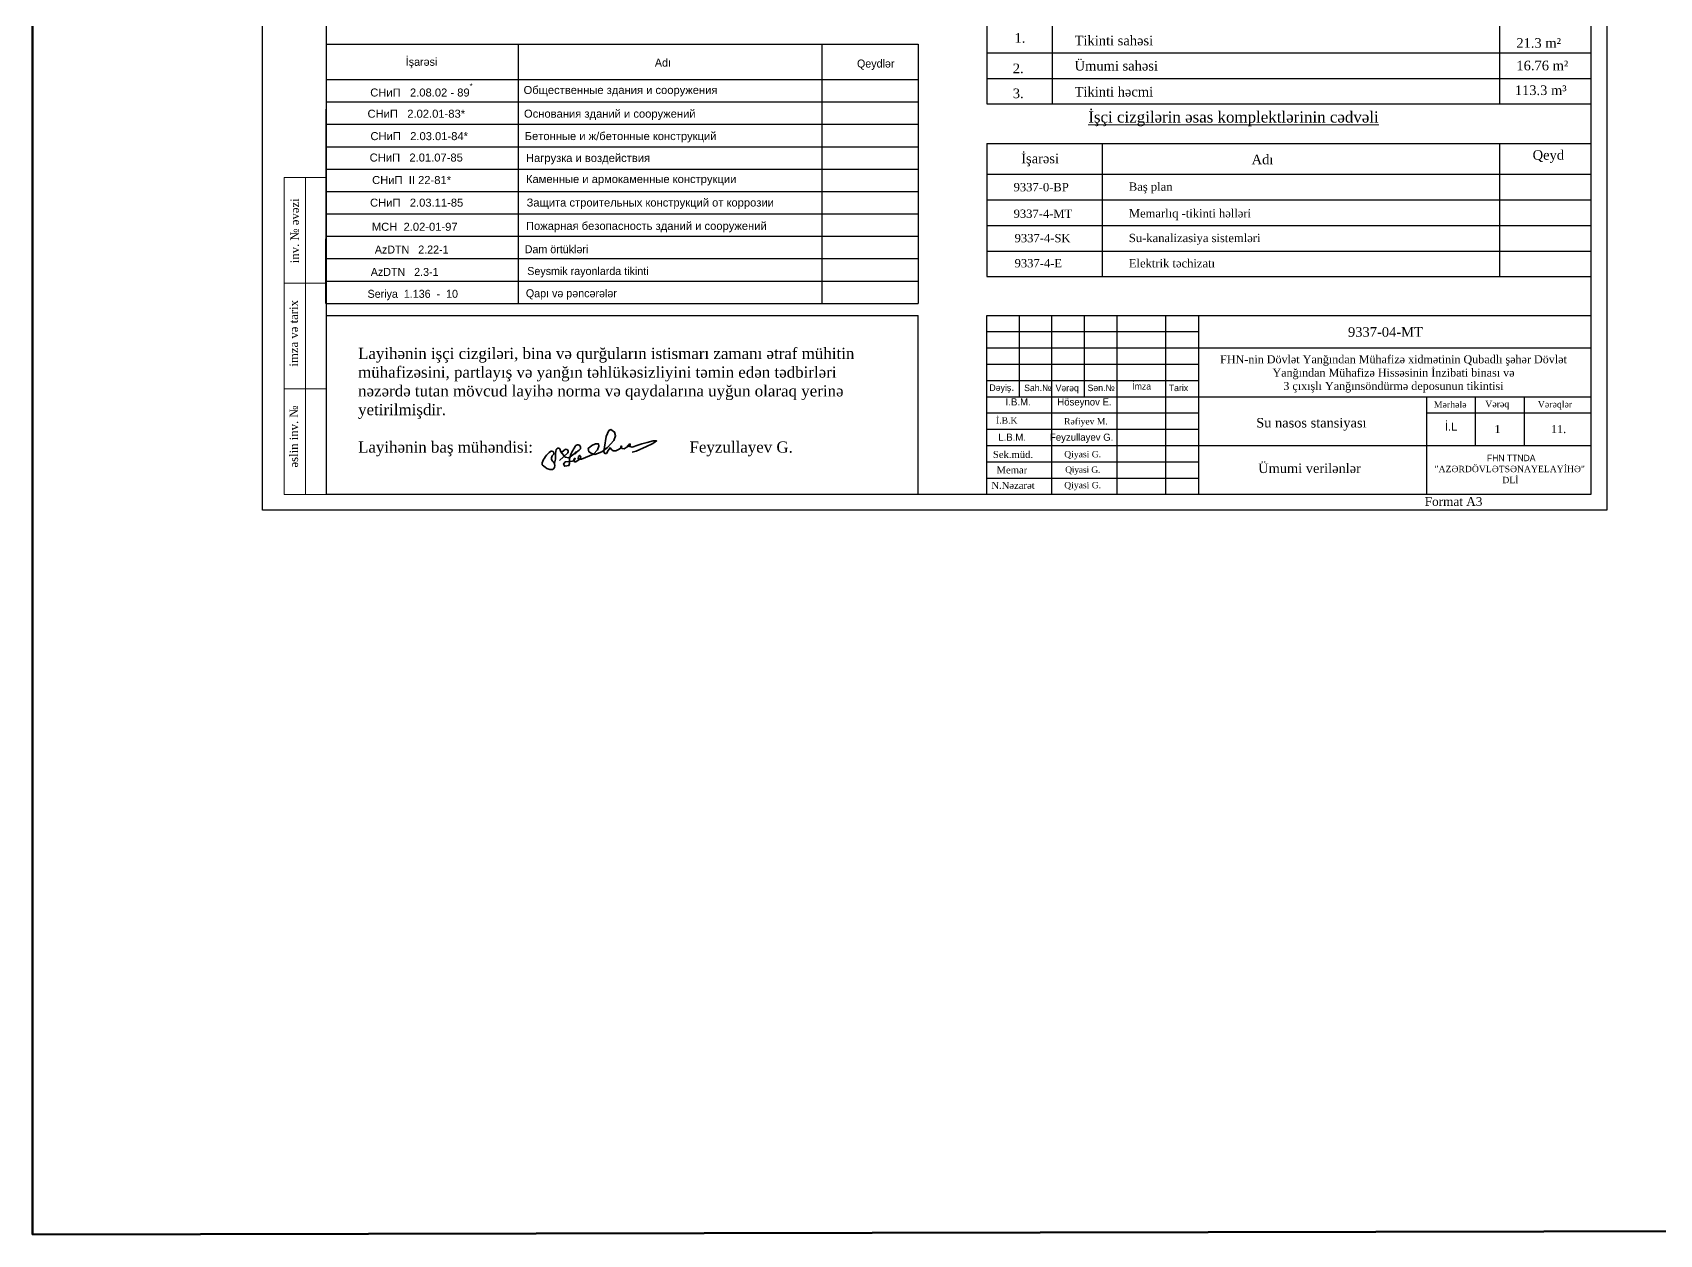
# Model space of a CAD drawing. Header units: millimetres. Extents: x 120281 to 1416367021, y -641565767 to 918373.
# Drawn here: x 440324 to 491145, y 770276 to 807844 of the extents above; entities that cross this region are included whole.
import ezdxf

# ---------------------------------------------------------------- set-up
doc = ezdxf.new("R2010")
doc.units = ezdxf.units.MM
for name, color, linetype, lineweight in [('0_Ном._пера__1', 7, 'Continuous', 35), ('0_Ном._пера__21', 7, 'Continuous', 35), ('0_Ном._пера__41', 7, 'Continuous', 25), ('0_Ном._пера__7', 7, 'Continuous', 25), ('Lines_Ном._пера__41', 7, 'Continuous', 25), ('перегородка', 130, 'Continuous', 20), ('перегородка_Ном._пера__1', 7, 'Continuous', 15), ('перегородка_Ном._пера__41', 7, 'Continuous', 25), ('размер', 90, 'Continuous', 40), ('размер2', 210, 'Continuous', 15)]:
    doc.layers.add(name, color=color, linetype=linetype, lineweight=lineweight)
doc.styles.add('ARIAL', font='arial.ttf')
doc.styles.add('Arial AzLat', font='AZLTM.TTF', dxfattribs={"height": 300})
doc.styles.get("Standard").update_dxf_attribs({"font": 'arial.ttf'})
doc.styles.add('Times New  Roman', font='times.ttf')
doc.styles.add('СГЕНЕРИР_СТИЛЬ_1', font='A3TI(LA).TTF')
doc.styles.add('СГЕНЕРИР_СТИЛЬ_2', font='AZLTM.TTF')

# ---------------------------------------------------------------- blocks, each defined once
blk = doc.blocks.new('feyzullayev g')
at = {"layer": '0_Ном._пера__21', "linetype": 'Continuous', "flags": 128}
for points in [[(2161177, -2567268), (2161323, -2567453), (2161447, -2567481), (2161806, -2567211, 1.24964), (2161669, -2567082, 0.079258), (2161472, -2567496), (2161472, -2567672), (2161453, -2567739), (2161306, -2567764), (2161270, -2567690), (2161328, -2567614), (2161564, -2567593), (2161617, -2567580), (2161668, -2567500), (2161649, -2567489), (2161614, -2567544), (2161643, -2567614), (2161687, -2567614), (2161835, -2567508), (2161854, -2567433), (2161826, -2567394), (2161775, -2567431), (2161764, -2567496), (2161794, -2567538), (2161880, -2567517), (2162288, -2567356), (2162421, -2567205), (2162467, -2567075), (2162457, -2566997), (2162353, -2566997), (2162231, -2567055), (2162111, -2567154), (2162136, -2567270), (2162228, -2567331), (2162339, -2567360), (2162428, -2567334), (2162579, -2567267), (2162764, -2567118), (2162985, -2566879), (2163044, -2566720), (2163009, -2566596), (2162885, -2566509), (2162815, -2566547), (2162726, -2566744), (2162670, -2567111), (2162646, -2567269), (2162680, -2567329), (2162729, -2567329), (2162796, -2567224), (2162854, -2567133), (2162904, -2567194), (2162966, -2567235), (2163050, -2567235), (2163169, -2567175), (2163255, -2567113), (2163243, -2567071), (2163218, -2567105), (2163261, -2567157), (2163335, -2567169), (2163401, -2567129), (2163543, -2567045), (2163543, -2567008), (2163507, -2567008), (2163449, -2567068), (2163604, -2567111), (2163806, -2567039), (2163943, -2566995), (2164117, -2566952), (2164332, -2566899), (2164442, -2566899), (2164381, -2566941), (2164292, -2567003), (2164098, -2567087), (2163743, -2567246), (2163607, -2567283)], [(2160943, -2567648, 0.20271), (2160995, -2567477, -0.083217), (2161018, -2567192, -0.540975), (2161137, -2567171), (2161177, -2567268)], [(2161197, -2567294), (2161289, -2567214, -1.034501), (2161409, -2567310), (2161124, -2567566)], [(2161708, -2567297), (2161689, -2567320, -0.434294), (2161666, -2567320, -0.160262), (2161667, -2567297), (2161674, -2567286), (2161688, -2567284), (2161699, -2567285)]]:
    blk.add_lwpolyline(points, format="xyb", dxfattribs=at)
blk.add_lwpolyline([(2160858, -2567472, -0.300634), (2160926, -2567365, 0.28025), (2160923, -2567277, 0.268779), (2160818, -2567258, 0.122192), (2160534, -2567643), (2160540, -2567710, 0.09999), (2160763, -2567869, 0.200398), (2160927, -2567856, 0.312914), (2160932, -2567628, -0.293794)], format="xyb", close=True, dxfattribs=at)

msp = doc.modelspace()

# ---------------------------------------------------------------- linework, layer by layer
at = {"color": 244, "lineweight": 53, "true_color": 0x991b1e}
msp.add_lwpolyline([(440324.24024, 839676.9733), (681637.27816, 840160.38253), (681637.27816, 770759.40315), (440324.24024, 770275.99392)], close=True, dxfattribs=at)
at = {"layer": '0_Ном._пера__41', "color": 0, "linetype": 'Continuous'}
msp.add_line((489005.7444, 806341.65316), (489005.7444, 802692.19904), dxfattribs=at)
at = {"layer": 'Lines_Ном._пера__41', "linetype": 'Continuous'}
msp.add_line((449482.2091, 799369.68351), (449505.7444, 807475.93888), dxfattribs=at)
at = {"layer": 'перегородка_Ном._пера__41', "color": 0, "linetype": 'Continuous'}
msp.add_line((489005.7444, 805092.19904), (489005.7444, 802692.19904), dxfattribs=at)
at = {"layer": 'размер', "color": 0, "lineweight": 30}
for p, q in [((470134.33331, 809259.08622), (470134.33331, 805609.63211)), ((472174.24052, 809259.08622), (472174.24052, 805609.63211)), ((486151.68477, 809259.08622), (486151.68477, 805609.63211)), ((449505.7444, 807475.93888), (467989.66058, 807475.8312)), ((455489.66058, 807475.8312), (455489.66058, 800075.8312)), ((464989.66058, 800075.8312), (464989.66058, 807475.8312)), ((467989.66058, 807475.72352), (467989.66058, 799375.8312)), ((470134.33331, 807209.63211), (489005.7444, 807209.63211)), ((449489.66058, 806375.8312), (467989.66058, 806375.8312)), ((470134.33331, 806409.63211), (489005.7444, 806409.63211)), ((449489.66058, 805675.8312), (467989.66058, 805675.8312)), ((470134.33331, 805609.63211), (489005.7444, 805609.63211)), ((449489.66058, 804975.8312), (467989.66058, 804975.8312)), ((489005.7444, 804516.9261), (489005.7444, 800356.9261)), ((449489.66058, 804275.8312), (467989.66058, 804275.8312)), ((455489.66058, 804375.8312), (455489.66058, 803575.8312)), ((470134.33331, 804372.80267), (489005.7444, 804372.80267)), ((470134.33331, 804372.80267), (470134.33331, 800212.80267)), ((473734.49535, 804372.80267), (473734.49535, 800212.80267)), ((486151.68477, 804372.80267), (486151.68477, 800212.80267)), ((449489.66058, 803575.8312), (467989.66058, 803575.8312)), ((449489.66058, 803575.8312), (467989.66058, 803575.8312)), ((455489.66058, 803575.8312), (455489.66058, 802875.8312)), ((455489.66058, 803575.8312), (455489.66058, 802875.8312)), ((470134.33331, 803412.80267), (489005.7444, 803412.80267)), ((449489.66058, 802875.8312), (467989.66058, 802875.8312)), ((455489.66058, 802875.8312), (455489.66058, 799375.8312)), ((455489.66058, 802875.8312), (455489.66058, 800825.8312)), ((470134.33331, 802612.80267), (489005.7444, 802612.80267)), ((449489.66058, 802175.8312), (467989.66058, 802175.8312)), ((449489.66058, 802175.8312), (467989.66058, 802175.8312)), ((449489.66058, 801475.8312), (467989.66058, 801475.8312)), ((449489.66058, 801475.8312), (467989.66058, 801475.8312)), ((470134.33331, 801812.80267), (489005.7444, 801812.80267)), ((470134.33331, 801012.80267), (489005.7444, 801012.80267)), ((470134.33331, 801012.80267), (489005.7444, 801012.80267)), ((449489.66058, 800775.8312), (467989.66058, 800775.8312)), ((449489.66058, 800775.8312), (467989.66058, 800775.8312)), ((449489.66058, 800075.8312), (467989.66058, 800075.8312)), ((449489.66058, 800075.8312), (467989.66058, 800075.8312)), ((464989.66058, 799375.8312), (464989.66058, 800075.8312)), ((470134.33331, 800212.80267), (489005.7444, 800212.80267)), ((449489.66058, 799375.8312), (467989.66058, 799375.8312)), ((449489.66058, 799375.8312), (467989.66058, 799375.8312)), ((449489.66058, 799375.8312), (467989.66058, 799375.8312)), ((449489.66058, 799375.8312), (467989.66058, 799375.8312)), ((449505.7444, 799003.49184), (467989.66058, 799003.49184)), ((467989.66058, 793409.46546), (467989.66058, 799003.49184)), ((470134.33331, 799003.49184), (489005.7444, 799003.49184)), ((470134.33331, 793409.46437), (470134.33331, 799003.49184)), ((471151.42921, 796460.75208), (471151.42921, 799003.49184)), ((472168.52512, 793409.46437), (472168.52512, 799003.49184)), ((473185.62102, 796460.75208), (473185.62102, 799003.49184)), ((474202.71692, 793409.46437), (474202.71692, 799003.49184)), ((475728.36078, 793409.46437), (475728.36078, 799003.49184)), ((476745.45668, 799003.49184), (476745.45668, 793409.46437)), ((470134.33331, 798494.94388), (476745.45668, 798494.94388)), ((470134.33331, 797986.39593), (489005.7444, 797986.39593)), ((470134.33331, 797477.84798), (476745.45668, 797477.84798)), ((470134.33331, 796969.30003), (476745.45668, 796969.30003)), ((470134.33331, 796460.75208), (489005.7444, 796460.75208)), ((483865.128, 796460.75208), (483865.128, 793409.46437)), ((485390.77186, 796460.75208), (485390.77186, 794935.10822)), ((486916.41571, 796460.75208), (486916.41571, 794935.10822)), ((470134.33331, 795952.20413), (476745.45668, 795952.20413)), ((483865.128, 795952.20413), (489005.7444, 795952.20413)), ((470134.33331, 795443.65618), (476745.45668, 795443.65618)), ((470134.33331, 794935.10822), (489005.7444, 794935.10822)), ((470134.33331, 794426.56027), (476745.45668, 794426.56027)), ((470134.33331, 793918.01232), (476745.45668, 793918.01232))]:
    msp.add_line(p, q, dxfattribs=at)
at = {"layer": 'размер', "color": 0, "lineweight": 13}
for p, q in [((448185.7444, 793409.46546), (448185.7444, 803309.46546)), ((449505.7444, 803309.46546), (448185.7444, 803309.46546)), ((448845.7444, 793409.46546), (448845.7444, 803309.46546)), ((449505.7444, 800009.46546), (448185.7444, 800009.46546)), ((449505.7444, 796709.46546), (448185.7444, 796709.46546)), ((449505.7444, 793409.46546), (448185.7444, 793409.46546))]:
    msp.add_line(p, q, dxfattribs=at)
at = {"layer": 'размер', "color": 0, "lineweight": 30}
for points in [[(447505.7444, 822609.46546), (489505.7444, 822609.46546), (489505.7444, 792909.46546), (447505.7444, 792909.46546)], [(449505.7444, 822109.46546), (489005.7444, 822109.46546), (489005.7444, 793409.46546), (449505.7444, 793409.46546)]]:
    msp.add_lwpolyline(points, close=True, dxfattribs=at)

# ---------------------------------------------------------------- block references
at = {"xscale": 0.9151579331307753, "yscale": 0.9151579331307753, "zscale": 0.9151579331307753}
msp.add_blockref('feyzullayev g', (-1520989.30359, 3144196.73903), dxfattribs=at)

# ---------------------------------------------------------------- texts
at = {"color": 0, "attachment_point": 5, "style": 'Times New  Roman'}
for s, width, heights, insert, char_height in [('{\\fTimes New Roman|b0|i0|c238|p18;İ.B.K}', 2100.6361363, [0], (470756.33624, 795717.19961), 198.4166603), ('{\\fTimes New Roman|b0|i0|c238|p18;Rəfiyev M.}', 4859.3539628, [0], (473229.30575, 795659.09603), 198.4166603), ('{\\fTimes New Roman|b0|i0|c238|p18;Sek.müd.}', 1828.3507812, [396.27421], (470951.25196, 794653.67128), 219.7635705), ('{\\fTimes New Roman|b0|i0|c238|p18;Qiyasi G.}', 5536.6243382, [0], (473127.73203, 794631.98541), 198.4166603), ('{\\fTimes New Roman|b0|i0|c238|p18;  }{\\fTimes New Roman|b0|i0|c238|p18;Memar}', 1828.3507812, [396.27421], (470834.41649, 794170.37368), 219.7635705), ('{\\T0.95;Qiyasi G\\fTimes New Roman|b0|i0|c238|p18;.}', 5536.6243382, [0], (473127.73203, 794148.68782), 198.4166603), ('{\\fTimes New Roman|b0|i0|c238|p18;N.Nəzarət}', 1828.3507812, [396.27421], (470951.25196, 793687.07608), 219.7635705), ('{\\fTimes New Roman|b0|i0|c238|p18;Qiyasi G.}', 5536.6243382, [0], (473127.73203, 793665.39022), 198.4166603)]:
    msp.add_mtext_dynamic_manual_height_columns(s, width=width, gutter_width=1, heights=heights, dxfattribs=dict(at, insert=insert, char_height=char_height))
at = {"layer": '0_Ном._пера__1', "color": 0, "linetype": 'Continuous'}
for s, insert, char_height, attachment_point, style in [('{\\fTimes New Roman|b0|i0|c238|p18;21.\\fTimes New Roman|b0|i0|c0|p18;3 m²}', (486674.35009, 807362.22298), 300, 7, 'СГЕНЕРИР_СТИЛЬ_2'), ('{\\fTimes New Roman|b0|i0|c0|p18;16.76 m²}', (486675.5506, 806655.85627), 300, 7, 'СГЕНЕРИР_СТИЛЬ_2'), ('{\\fTimes New Roman|b0|i0|c238|p18;11\\fTimes New Roman|b0|i0|c0|p18;3\\fTimes New Roman|b0|i0|c238|p18;.\\fTimes New Roman|b0|i0|c0|p18;3\\fTimes New Roman|b0|i0|c204|p18; m³}', (486625.08938, 805883.31648), 300, 7, 'СГЕНЕРИР_СТИЛЬ_2'), ('9337-04-MT', (481415.12778, 798634.4203), 300, 1, 'Times New  Roman'), ('Mərhələ', (484096.09488, 796318.58234), 203.419181, 1, 'Times New  Roman'), ('Vərəq', (485702.47551, 796335.84509), 203.419181, 1, 'Times New  Roman'), ('Vərəqlər', (487344.35787, 796328.11046), 203.419181, 1, 'Times New  Roman'), ('{1}', (485991.62598, 795575.3426), 250, 1, 'Times New  Roman'), ('{\\fTimes New Roman|b0|i0|c238|p18;1}1{\\fTimes New Roman|b0|i0|c238|p18;.}', (487759.78944, 795575.3426), 250, 1, 'Times New  Roman')]:
    msp.add_mtext(s, dxfattribs=dict(at, insert=insert, char_height=char_height, attachment_point=attachment_point, style=style))
at = {"layer": '0_Ном._пера__1', "color": 0, "linetype": 'Continuous', "insert": (484440.30522, 795653.65166), "char_height": 254.2739757, "width": 445.3217387, "attachment_point": 1, "style": 'СГЕНЕРИР_СТИЛЬ_2'}
msp.add_mtext('{\\fArial|b0|i0|c0|p34;İ.L}', dxfattribs=at)
at = {"layer": '0_Ном._пера__1', "color": 0, "linetype": 'Continuous', "insert": (484121.90907, 794645.91574), "char_height": 200, "width": 5066.5513294, "attachment_point": 1, "line_spacing_factor": 1.032836, "style": 'Times New  Roman'}
msp.add_mtext('{\\fAzL Times|b0|i0|c204|p18;                      FHN TTNDA}\\P"AZƏRDÖVLƏT{\\fTimes New Roman|b0|i0|c238|p18;S}Ə{\\fTimes New Roman|b0|i0|c238|p18;NAYE}LAYİHƏ"\\P                            DLİ', dxfattribs=at)
at = {"layer": '0_Ном._пера__7', "color": 0, "linetype": 'Continuous', "char_height": 300, "attachment_point": 7, "style": 'СГЕНЕРИР_СТИЛЬ_2'}
for s, insert in [('{\\fTimes New Roman|b0|i0|c0|p18;1.}', (470997.36568, 807519.32787)), ('{\\fTimes New Roman|b0|i0|c0|p18;2.}', (470945.80729, 806565.32101)), ('{\\fTimes New Roman|b0|i0|c0|p18;3.}', (470945.80729, 805785.58113))]:
    msp.add_mtext(s, dxfattribs=dict(at, insert=insert))
at = {"layer": 'перегородка', "color": 0, "char_height": 260, "attachment_point": 7, "style": 'Arial AzLat'}
for s, insert, width in [('{\\fTimes New Roman|b0|i0|c0|p18;9337\\fTimes New Roman|b0|i0|c204|p18;-\\fTimes New Roman|b0|i0|c238|p18;0-BP}', (470970.15465, 802876.93048), 1648.1109329), ('{\\fTimes New Roman|b0|i0|c238|p18;Baş plan}', (474570.3167, 802812.68083), 4544.8357502), ('{\\fTimes New Roman|b0|i0|c0|p18;9337\\fTimes New Roman|b0|i0|c204|p18;-\\fTimes New Roman|b0|i0|c0|p18;4\\fTimes New Roman|b0|i0|c238|p18;-MT}', (470970.15465, 802046.4025), 1648.1109329), ('{\\fTimes New Roman|b0|i0|c238|p18;Memarlıq -tikinti həlləri}', (474570.3167, 801978.51107), 4544.8357502), ('{\\fTimes New Roman|b0|i0|c0|p18;9337\\fTimes New Roman|b0|i0|c204|p18;-\\fTimes New Roman|b0|i0|c0|p18;4\\fTimes New Roman|b0|i0|c238|p18;-SK}', (471001.29495, 801284.28031), 1648.1109329), ('{\\fTimes New Roman|b0|i0|c238|p18;Su-kanalizasiya sistemləri}', (474570.3167, 801206.70879), 4544.8357502), ('{\\fTimes New Roman|b0|i0|c0|p18;9337\\fTimes New Roman|b0|i0|c204|p18;-\\fTimes New Roman|b0|i0|c0|p18;4\\fTimes New Roman|b0|i0|c238|p18;-E}', (471001.29495, 800499.46824), 1648.1109329), ('{\\fTimes New Roman|b0|i0|c238|p18;Elektrik təchizatı}', (474570.3167, 800497.51766), 3337.0129397)]:
    msp.add_mtext(s, dxfattribs=dict(at, insert=insert, width=width))
at = {"layer": 'перегородка', "color": 0, "insert": (477343.88344, 797755.47802), "char_height": 250, "width": 10985.8964139, "attachment_point": 1}
msp.add_mtext('\\pxqc;{\\fTimes New Roman|b0|i0|c0|p18;FHN\\fTimes New Roman|b0|i0|c238|p18;-nin Dövlət Yanğından Mühafizə xidmətinin \\fTimes New Roman|b0|i0|c0|p18;Qubadl\\fTimes New Roman|b0|i0|c238|p18;ı şəhər Dövlət Yanğından Mühafizə Hissəsinin İnzibati binası və \\P3 çıxışlı \\fTimes New Roman|b0|i0|c0|p18;Y\\fTimes New Roman|b0|i0|c238|p18;anğın\\fTimes New Roman|b0|i0|c0|p18;s\\fTimes New Roman|b0|i0|c238|p18;öndürmə deposunun tikintisi}', dxfattribs=at)
at = {"layer": 'перегородка', "color": 0, "char_height": 297.5005516, "attachment_point": 1}
for s, insert in [('{\\fTimes New Roman|b0|i0|c238|p18;Su nasos stansiyası}', (478549.09157, 795796.0422)), ('{\\fTimes New Roman|b0|i0|c238|p18;Ümumi verilənlər}', (478612.31413, 794372.73798))]:
    msp.add_mtext(s, dxfattribs=dict(at, insert=insert))
at = {"layer": 'перегородка_Ном._пера__1', "color": 0, "linetype": 'Continuous'}
for s, insert, char_height, attachment_point, style in [('{\\fTimes New Roman|b0|i0|c0|p18;Tikinti sahəsi}', (472875.39935, 807439.23411), 300, 7, 'СГЕНЕРИР_СТИЛЬ_2'), ('{\\fTimes New Roman|b0|i0|c0|p18;Ümumi sahəsi}', (472875.39935, 806649.86802), 300, 7, 'СГЕНЕРИР_СТИЛЬ_2'), ('{\\fTimes New Roman|b0|i0|c0|p18;Tikinti həcmi}', (472875.39935, 805839.23411), 300, 7, 'СГЕНЕРИР_СТИЛЬ_2'), ('{\\Lİşçi cizgilərin əsas komplektlərinin cədvəli}', (473303.73027, 804913.29481), 350, 7, 'Times New  Roman'), ('{\\fTimes New Roman|b0|i0|c238|p18;İşarəsi}', (471207.68054, 803658.79356), 300, 7, 'Times New  Roman'), ('{\\fTimes New Roman|b0|i0|c238|p18;Adı}', (478405.10496, 803721.32787), 300, 7, 'Times New  Roman'), ('{\\fTimes New Roman|b0|i0|c238|p18;Qeyd}', (487183.9427, 803769.07577), 300, 7, 'Times New  Roman'), ('{İmza}', (474675.35519, 796889.31901), 203.419181, 1, 'СГЕНЕРИР_СТИЛЬ_2'), ('{Dəyiş\\H1.250000x;.}', (470215.51146, 796896.3908), 203.4191806, 1, 'СГЕНЕРИР_СТИЛЬ_2'), ('{\\fArial|b0|i0|c0|p34;  İ}.B.M.          Höseynov E.', (470545.53472, 796410.01361), 223.7610987, 1, 'СГЕНЕРИР_СТИЛЬ_2'), ('{Sah.№}', (471299.46845, 796838.97217), 203.419181, 1, 'СГЕНЕРИР_СТИЛЬ_2'), ('{Vərəq}', (472281.4243, 796835.77362), 203.419181, 1, 'СГЕНЕРИР_СТИЛЬ_2'), ('{Sən.№}', (473280.88667, 796839.07918), 203.419181, 1, 'СГЕНЕРИР_СТИЛЬ_2'), ('{Tarix}', (475816.94282, 796838.97217), 203.419181, 1, 'СГЕНЕРИР_СТИЛЬ_2'), (' L.B.M.         Feyzullayev G.', (470410.0796, 795307.41564), 223.7610987, 1, 'СГЕНЕРИР_СТИЛЬ_2')]:
    msp.add_mtext(s, dxfattribs=dict(at, insert=insert, char_height=char_height, attachment_point=attachment_point, style=style))
at = {"layer": 'перегородка_Ном._пера__1', "color": 0, "linetype": 'Continuous', "insert": (450493.89064, 794596.70272), "char_height": 350, "width": 18327.7082203, "attachment_point": 7, "line_spacing_factor": 1.003492, "style": 'Times New  Roman'}
msp.add_mtext('\\A1;{\\fTimes New Roman|b0|i0|c204|p22;Layihənin i\\fTimes New Roman|b0|i0|c0|p22;ş\\fTimes New Roman|b0|i0|c204|p22;çi cizgiləri, bina və qur\\fTimes New Roman|b0|i0|c0|p22;ğ\\fTimes New Roman|b0|i0|c204|p22;ular\\fTimes New Roman|b0|i0|c0|p22;ı\\fTimes New Roman|b0|i0|c204|p22;n istismar\\fTimes New Roman|b0|i0|c0|p22;ı \\fTimes New Roman|b0|i0|c204|p22;zaman\\fTimes New Roman|b0|i0|c0|p22;ı \\fTimes New Roman|b0|i0|c204|p22;ətraf mühitin \\Pmühafizəsini, partlay\\fTimes New Roman|b0|i0|c0|p22;ış \\fTimes New Roman|b0|i0|c204|p22;və yan\\fTimes New Roman|b0|i0|c0|p22;ğı\\fTimes New Roman|b0|i0|c204|p22;n təhlükəsizliyini təmin edən tədbirləri \\Pnəzərdə tutan mövcud layihə norma və qaydalar\\fTimes New Roman|b0|i0|c0|p22;ı\\fTimes New Roman|b0|i0|c204|p22;na uy\\fTimes New Roman|b0|i0|c0|p22;ğ\\fTimes New Roman|b0|i0|c204|p22;un olaraq yerinə \\Pyetirilmi\\fTimes New Roman|b0|i0|c0|p22;ş\\fTimes New Roman|b0|i0|c204|p22;dir.\\P\\fArial|b0|i0|c204|p38;\\P\\fTimes New Roman|b0|i0|c204|p22;Layihənin ba\\fTimes New Roman|b0|i0|c0|p22;ş \\fTimes New Roman|b0|i0|c204|p22;mühəndisi:                                     Feyzullayev G.}', dxfattribs=at)
at = {"layer": 'размер', "color": 0, "lineweight": 30, "char_height": 250}
for s, insert, attachment_point, style in [('{İşarəsi}', (451983.40204, 806889.89134), 4, 'СГЕНЕРИР_СТИЛЬ_1'), ('{Adı}', (459764.49963, 806901.06276), 4, 'СГЕНЕРИР_СТИЛЬ_1'), ('{Qeydlər}', (466077.75445, 806835.88649), 4, 'СГЕНЕРИР_СТИЛЬ_1'), ('{СНиП   2.08.02 - 89\\A1{\\H0.7x;\\S*^  ;}}', (450872.95344, 806051.95579), 4, 'ARIAL'), ('{Общественные здания и сооружения}', (455663.23367, 806009.57324), 4, 'ARIAL'), ('{СНиП   2.02.01-83*}', (450788.46621, 805304.02828), 4, 'ARIAL'), ('{Основания зданий и сооружений}', (455675.25689, 805270.17066), 4, 'ARIAL'), ('{СНиП   2.03.01-84*}', (450879.38081, 804602.93569), 4, 'ARIAL'), ('Бетонные и ж/бетонные конструкций', (455698.45016, 804569.64995), 4, 'ARIAL'), ('{СНиП   2.01.07-85}', (450854.7584, 803934.34995), 4, 'ARIAL'), ('Нагрузка и воздействия', (455738.17173, 803885.14731), 4, 'ARIAL'), ('{СНиП  II 22-81*}', (450932.43795, 803230.93731), 4, 'ARIAL'), ('{Каменные и армокаменные конструкции}', (455738.17173, 803225.91891), 4, 'ARIAL'), ('{СНиП   2.03.11-85}', (450867.32596, 802524.43668), 4, 'ARIAL'), ('{Защита строительных конструкций от коррозии}', (455757.2921, 802491.54709), 4, 'ARIAL'), ('{MCH  2.02-01-97}', (450924.12329, 801770.54831), 4, 'ARIAL'), ('{Пожарная безопасность зданий и сооружений}', (455738.17173, 801761.89735), 4, 'ARIAL'), ('{АzDTN   2.22-1}', (451016.83643, 801060.30916), 4, 'СГЕНЕРИР_СТИЛЬ_1'), ('{Dam örtükləri   }', (455698.45016, 801069.35953), 4, 'СГЕНЕРИР_СТИЛЬ_1'), ('{АzDTN   2.3-1}', (450889.87495, 800358.67446), 4, 'СГЕНЕРИР_СТИЛЬ_1'), ('{Seysmik rayonlarda tikinti}', (459568.17264, 800351.10477), 6, 'СГЕНЕРИР_СТИЛЬ_1'), ('{Seriya  1.136  -  10}', (450789.37373, 799639.1287), 4, 'СГЕНЕРИР_СТИЛЬ_1'), ('{Qapı və pəncərələr}', (458577.89107, 799656.41102), 6, 'СГЕНЕРИР_СТИЛЬ_1')]:
    msp.add_mtext(s, dxfattribs=dict(at, insert=insert, attachment_point=attachment_point, style=style))
at = {"layer": 'размер', "color": 0, "char_height": 264, "attachment_point": 1, "rotation": 90, "style": 'Times New  Roman'}
for s, insert in [('{\\fTimes New Roman|b0|i0|c238|p18;inv. \\fTimes New Roman|b0|i0|c162|p18;№} {\\fTimes New Roman|b0|i0|c238|p18;əvəzi}', (448381.52839, 800631.98404)), ('{\\fTimes New Roman|b0|i0|c238|p18;imza və tarix}', (448353.08969, 797400.86678)), ('{\\fTimes New Roman|b0|i0|c238|p18;əslin inv. \\fTimes New Roman|b0|i0|c162|p18;№}', (448354.70947, 794245.77407))]:
    msp.add_mtext(s, dxfattribs=dict(at, insert=insert))
at = {"layer": 'размер2', "color": 0, "lineweight": 30, "insert": (484713.91162, 793184.30532), "char_height": 273.651049, "attachment_point": 5, "style": 'Times New  Roman'}
msp.add_mtext_dynamic_manual_height_columns('Format A3', width=2621.5811642, gutter_width=1, heights=[0], dxfattribs=at)

doc.saveas('drawing.dxf')
